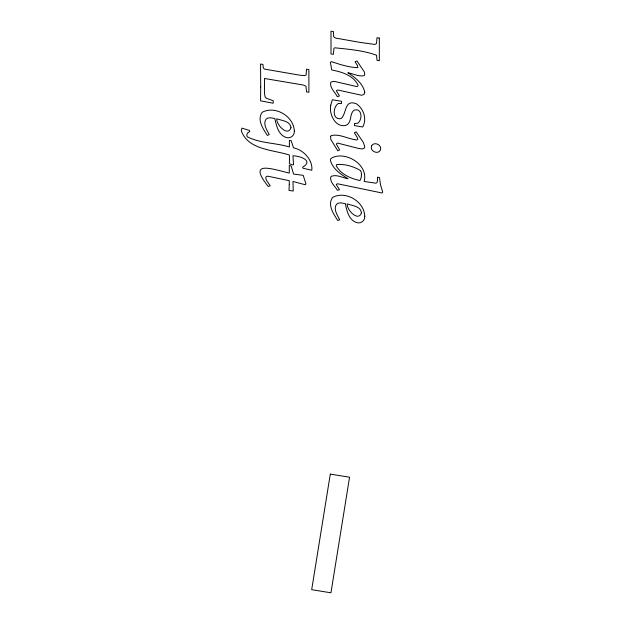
<?xml version="1.0" encoding="UTF-8"?>
<svg xmlns="http://www.w3.org/2000/svg" width="624" height="624" viewBox="0 0 624 624"><rect width="100%" height="100%" fill="white"/><g stroke="black" fill="none" stroke-linecap="round" stroke-linejoin="round"><path stroke-width="0.94" d="M260.699 86.869L260.567 100.831L273.218 103.241L273.218 100.729L266.596 98.366L265.239 97.289L264.443 93.514L264.482 78.476L303.248 85.012L305.978 86.198L306.548 91.892L308.888 92.305L308.888 69.529L306.548 69.155L306.119 74.981L304.66 75.621L299.91 75.208L264.412 69.085L263.305 67.922L262.938 64.405L260.567 64.03L260.699 86.869M289.458 159.611L289.388 163.808L292.96 164.947L293.514 164.596L292.96 155.797C299.122 155.797 314.262 160.399 302.695 167.177L302.936 168.207L311.774 170.274C313.162 160.274 303.28 149.62 293.514 147.849L291.174 140.657L289.388 140.314L289.388 146.952C275.73 142.787 259.865 143.372 247.198 136.726L246.737 135.119L247.486 133.099L249.733 131.578L249.522 130.478L241.925 128.107L241.301 130.72C247.923 149.908 273.039 149.76 289.388 155.002L289.458 159.611M379.33 38.111L379.33 60.746L376.99 60.333L376.561 55.24C363.527 50.482 348.504 49.21 334.651 47.798L333.926 48.469L333.38 54.35L331.001 53.937L331.001 31.2L333.38 31.582L333.653 36.395L334.324 37.463L335.821 38.111L360.376 42.448L374.891 44.444L376.49 43.547L376.99 37.736L379.33 38.111M289.279 184.376L289.006 190.398L293.241 191.045L292.96 181.49L305.136 184.72L305.963 183.994L303.209 175.328L293.545 174.057L291.174 165.937L289.279 165.461L289.279 173.098C271.042 168.675 247.213 160.15 268.265 186.506L270.192 185.687L266.51 180.383L265.691 177.84L266.183 176.639L267.579 176.155L289.279 180.695L289.279 184.376M330.759 105.167C328.832 113.95 335.189 127.709 345.673 125.44C352.49 123.022 348.964 113.654 354.26 110.089C362.123 107.788 362.708 119.48 357.864 123.17L354.463 123.552L354.463 125.611L362.747 126.992C367.146 119.028 363.659 108.584 356.304 103.756C343.949 98.959 346.889 113.88 341.063 118.56C332.249 120.409 332.678 107.156 338.224 103.529L341.562 103.428L341.562 101.299L332.342 99.746L330.759 105.167M361.514 174.626L361.132 177.77L360.001 180.539C350.883 178.636 340.493 174.322 336.196 165.578L336.71 164.564C344.783 163.753 353.348 166.405 360.344 170.43L361.218 172.084L361.514 174.626M294.341 131.063C294.793 135.775 290.004 139.136 285.683 137.327C278.218 134.449 276.315 125.471 274.872 118.474L270.192 117.757L267.79 118.1L266.081 119.145C262.61 124.067 267.041 130.151 269.233 134.644L267.337 135.4C263.172 128.918 256.721 119.808 262.181 112.304C275.09 105.269 293.74 116.165 294.341 131.063M364.775 216.177C365.235 220.88 360.438 224.242 356.125 222.44C348.66 219.554 346.757 210.577 345.314 203.588L340.634 202.862L338.231 203.213L336.523 204.259C333.052 209.173 337.483 215.257 339.667 219.749L337.779 220.506C333.614 214.024 327.163 204.914 332.623 197.41C345.532 190.382 364.174 201.279 364.775 216.177M377.504 179.923L377.091 182.536L375.851 183.191L364.127 181.436C369.01 164.268 344.167 149.916 330.845 158.558L330.416 160.282C332.561 168.956 340.891 174.314 348.028 178.753C342.576 177.934 336.835 174.143 331.344 176.311L330.65 177.208C329.917 182.364 335.119 186.264 337.436 190.343L339.495 189.727L336.266 184.493L337.436 183.737L382.044 192.995L382.699 192.059L380.39 184.392L379.532 177.614L377.473 177.208L377.504 179.923M291.002 127.694C287.937 137.233 276.019 124.527 276.76 118.755C281.596 120.65 290.339 120.947 291.002 127.694M361.444 212.8C358.379 222.339 346.46 209.633 347.201 203.861C352.037 205.756 360.773 206.06 361.444 212.8M330.299 474.115L311.688 589.696L330.954 592.8L349.565 477.22L330.299 474.115M364.775 92.282L363.956 94.489L361.577 95.246L337.639 89.981L336.336 90.769L339.433 95.893L337.397 96.759C335.166 92.282 329.854 88.234 330.626 82.75L331.243 81.962L334.136 81.346L356.795 86.572L357.763 86.213L358.106 85.231C353.582 75.488 341.601 71.791 331.757 69.997L330.416 62.462L331.313 61.604C339.869 64.412 348.777 67.431 357.778 67.634L357.49 65.559L355.079 61.846L356.936 60.949L364.26 71.783L364.775 74.123L364.283 75.59C358.823 76.947 353.231 73.663 347.857 72.751C355.056 77.353 362.957 83.444 364.775 92.282M371.608 145.969C369.525 151.055 378.035 155.025 380.406 150.111C382.504 145.025 373.955 141.032 371.608 145.969M330.634 136.391L330.798 139.402L337.81 150.821L339.635 149.893L336.336 144.011L337.506 143.052L358.394 148.411L362.131 148.964L364.104 148.348L364.814 146.804L363.371 142.467L356.179 131.906L354.323 132.733L357.279 137.514L357.833 139.168L356.936 139.955C348.332 139.214 339.947 133.645 331.297 135.533L330.634 136.391"/></g></svg>
